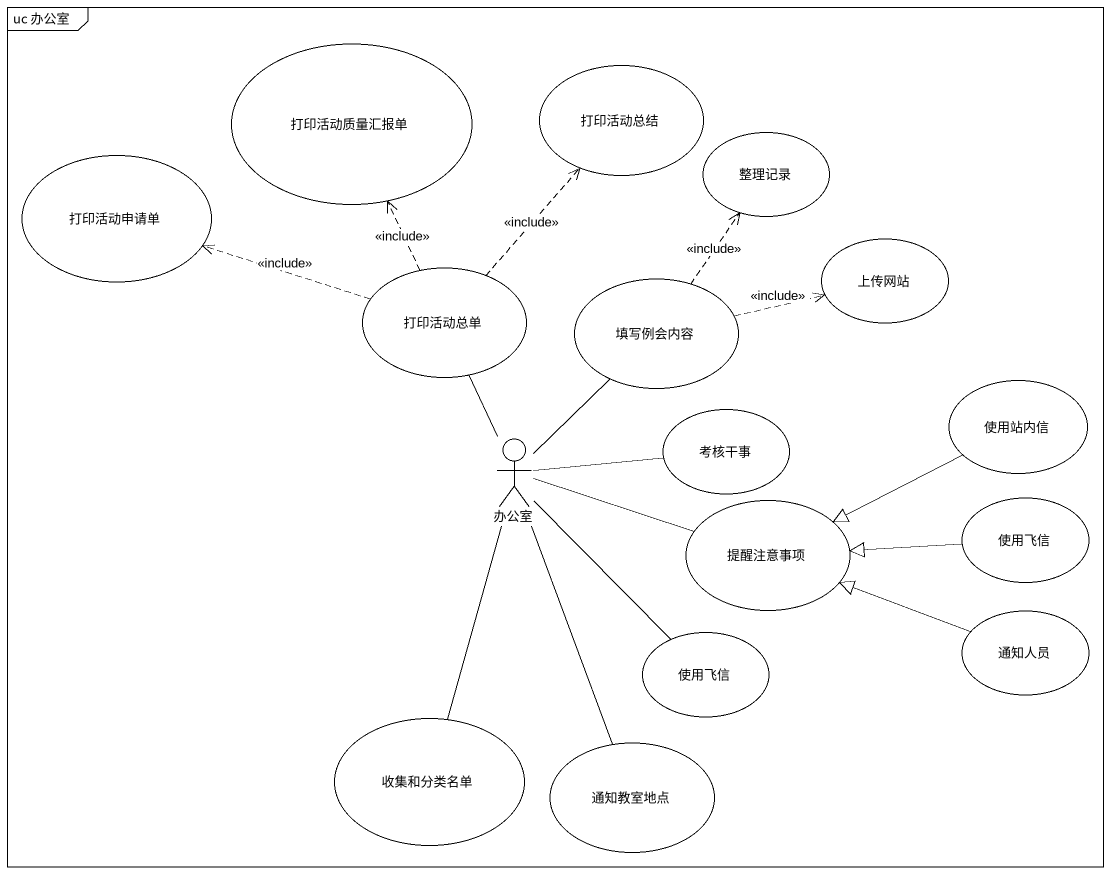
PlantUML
@startuml
mainframe uc 办公室
usecase 打印活动质量汇报单
usecase 打印活动总结
usecase 整理记录
usecase 打印活动申请单
usecase 上传网站
usecase 打印活动总单
usecase 填写例会内容
usecase 考核干事
usecase 使用站内信
actor 办公室
usecase 提醒注意事项
usecase 使用飞信
usecase "使用飞信" as 使用飞信_2
usecase 通知人员
usecase 收集和分类名单
usecase 通知教室地点
打印活动总单 .up.> 打印活动质量汇报单 : <<include>>
打印活动总单 .up.> 打印活动总结 : <<include>>
打印活动总单 .left.> 打印活动申请单 : <<include>>
填写例会内容 .up.> 整理记录 : <<include>>
填写例会内容 .right.> 上传网站 : <<include>>
使用站内信 -left-|> 提醒注意事项
办公室 -up- 打印活动总单
办公室 -up- 填写例会内容
办公室 -right- 考核干事
办公室 -right- 提醒注意事项
办公室 -- 使用飞信_2
办公室 -- 收集和分类名单
办公室 -- 通知教室地点
使用飞信 -left-|> 提醒注意事项
通知人员 -left-|> 提醒注意事项
@enduml
